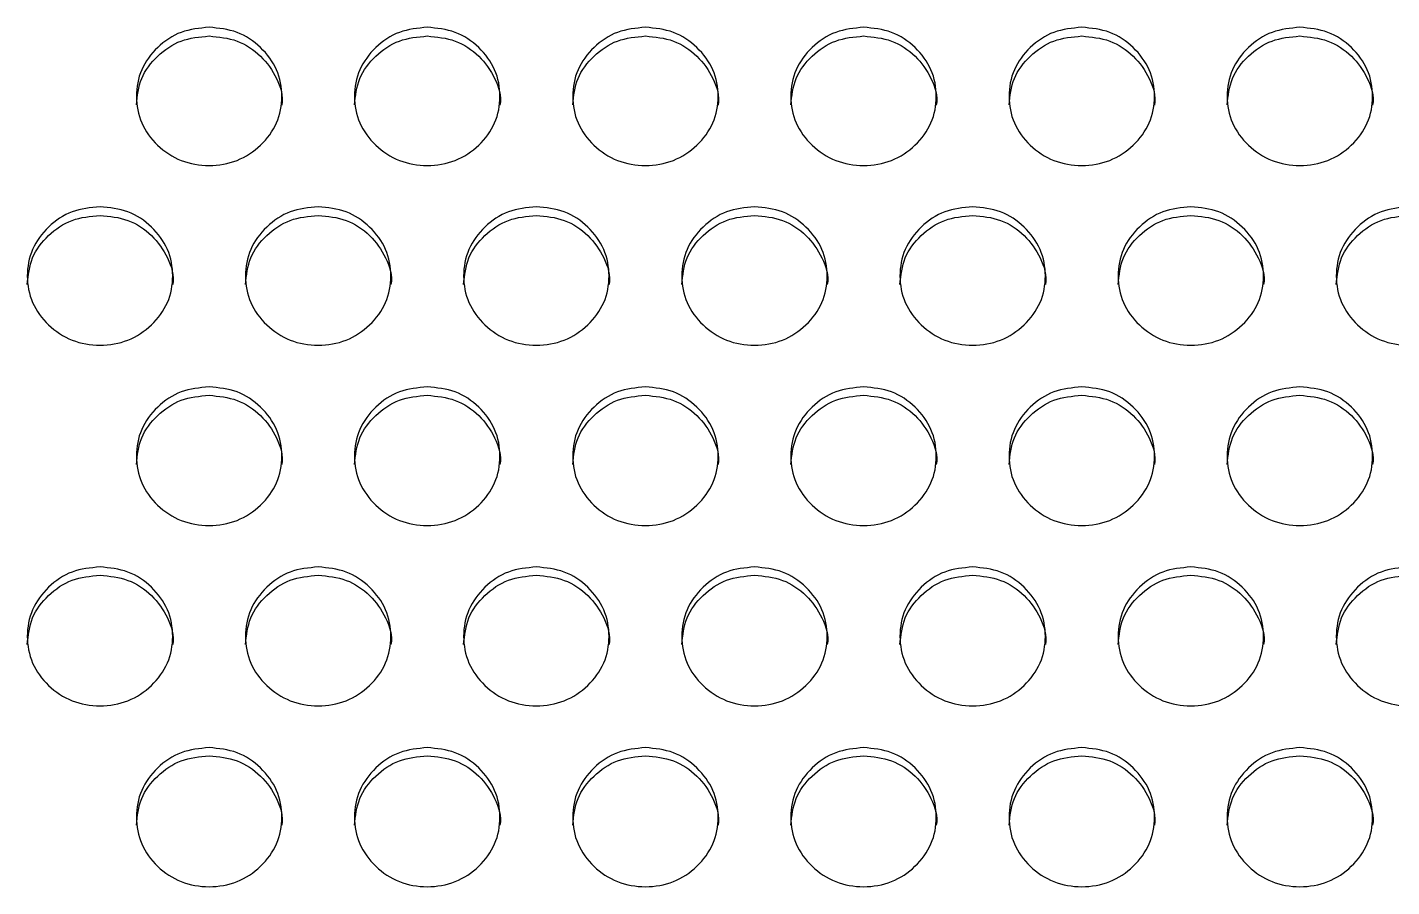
# Model space of a CAD drawing. Header units: millimetres. Extents: x 0.6 to 29.2, y 0.5 to 20.5.
# Drawn here: x 18.121 to 18.622, y 11.473 to 11.788 of the extents above; entities that cross this region are included whole.
import ezdxf

# ---------------------------------------------------------------- set-up
doc = ezdxf.new("R2010")
doc.units = ezdxf.units.MM

msp = doc.modelspace()

# ---------------------------------------------------------------- linework, layer by layer
for points, knots in [([(18.18802, 11.78833), (18.19153, 11.78799), (18.19855, 11.7873), (18.20731, 11.78129), (18.21344, 11.77303), (18.2153, 11.76303), (18.21344, 11.75304), (18.20731, 11.74472), (18.19855, 11.7389), (18.18802, 11.73713), (18.17748, 11.73889), (18.16872, 11.74472), (18.16259, 11.75304), (18.16073, 11.76303), (18.16259, 11.77304), (18.16872, 11.7813), (18.17748, 11.78732), (18.18451, 11.78799), (18.18802, 11.78833)], [0, 0, 0, 0, 0.062528, 0.12499, 0.187437, 0.249995, 0.312447, 0.375002, 0.437455, 0.500007, 0.562451, 0.625016, 0.687459, 0.75002, 0.81247, 0.875027, 0.937563, 1, 1, 1, 1]), ([(18.26802, 11.78833), (18.27153, 11.78799), (18.27855, 11.7873), (18.28731, 11.78129), (18.29344, 11.77303), (18.2953, 11.76303), (18.29344, 11.75304), (18.28731, 11.74472), (18.27855, 11.7389), (18.26802, 11.73713), (18.25748, 11.73889), (18.24872, 11.74472), (18.24259, 11.75304), (18.24073, 11.76303), (18.24259, 11.77304), (18.24872, 11.7813), (18.25748, 11.78732), (18.26451, 11.78799), (18.26802, 11.78833)], [0, 0, 0, 0, 0.062528, 0.12499, 0.187437, 0.249995, 0.312447, 0.375002, 0.437455, 0.500007, 0.562451, 0.625015, 0.687459, 0.75002, 0.81247, 0.875027, 0.937563, 1, 1, 1, 1]), ([(18.34802, 11.78833), (18.35153, 11.78799), (18.35855, 11.7873), (18.36731, 11.78129), (18.37344, 11.77303), (18.3753, 11.76303), (18.37344, 11.75304), (18.36731, 11.74472), (18.35855, 11.7389), (18.34802, 11.73713), (18.33748, 11.73889), (18.32872, 11.74472), (18.32259, 11.75304), (18.32073, 11.76303), (18.32259, 11.77304), (18.32872, 11.7813), (18.33748, 11.78732), (18.34451, 11.78799), (18.34802, 11.78833)], [0, 0, 0, 0, 0.062528, 0.12499, 0.187437, 0.249995, 0.312447, 0.375002, 0.437455, 0.500007, 0.562451, 0.625016, 0.687459, 0.75002, 0.81247, 0.875027, 0.937563, 1, 1, 1, 1]), ([(18.42802, 11.78833), (18.43153, 11.78799), (18.43855, 11.7873), (18.44731, 11.78129), (18.45344, 11.77303), (18.4553, 11.76303), (18.45344, 11.75304), (18.44731, 11.74472), (18.43855, 11.7389), (18.42802, 11.73713), (18.41748, 11.73889), (18.40872, 11.74472), (18.40259, 11.75304), (18.40073, 11.76303), (18.40259, 11.77304), (18.40872, 11.7813), (18.41748, 11.78732), (18.42451, 11.78799), (18.42802, 11.78833)], [0, 0, 0, 0, 0.0625284, 0.1249904, 0.1874371, 0.2499952, 0.3124467, 0.3750025, 0.4374553, 0.5000074, 0.5624514, 0.6250156, 0.6874595, 0.7500198, 0.8124704, 0.8750274, 0.9375631, 1, 1, 1, 1]), ([(18.50802, 11.78833), (18.51153, 11.78799), (18.51855, 11.7873), (18.52731, 11.78129), (18.53344, 11.77303), (18.5353, 11.76303), (18.53344, 11.75304), (18.52731, 11.74472), (18.51855, 11.7389), (18.50802, 11.73713), (18.49748, 11.73889), (18.48872, 11.74472), (18.48259, 11.75304), (18.48073, 11.76303), (18.48259, 11.77304), (18.48872, 11.7813), (18.49748, 11.78732), (18.50451, 11.78799), (18.50802, 11.78833)], [0, 0, 0, 0, 0.062528, 0.12499, 0.187437, 0.249995, 0.312447, 0.375002, 0.437455, 0.500007, 0.562451, 0.625016, 0.687459, 0.75002, 0.81247, 0.875027, 0.937563, 1, 1, 1, 1]), ([(18.58802, 11.78833), (18.59153, 11.78799), (18.59855, 11.7873), (18.60731, 11.78129), (18.61344, 11.77303), (18.6153, 11.76303), (18.61344, 11.75304), (18.60731, 11.74472), (18.59855, 11.7389), (18.58802, 11.73713), (18.57748, 11.73889), (18.56872, 11.74472), (18.56259, 11.75304), (18.56073, 11.76303), (18.56259, 11.77304), (18.56872, 11.7813), (18.57748, 11.78732), (18.58451, 11.78799), (18.58802, 11.78833)], [0, 0, 0, 0, 0.062528, 0.12499, 0.187437, 0.249995, 0.312447, 0.375002, 0.437455, 0.500007, 0.562451, 0.625015, 0.687459, 0.75002, 0.81247, 0.875027, 0.937563, 1, 1, 1, 1]), ([(18.16135, 11.75989), (18.16171, 11.76321), (18.16243, 11.76987), (18.16877, 11.77812), (18.17747, 11.78414), (18.1845, 11.78481), (18.18802, 11.78515)], [0, 0, 0, 0, 0.249419, 0.49974, 0.750042, 1, 1, 1, 1]), ([(18.18802, 11.78515), (18.19152, 11.7848), (18.19853, 11.78412), (18.20739, 11.77811), (18.21314, 11.76991), (18.21533, 11.7631), (18.21468, 11.75985), (18.21468, 11.75985)], [0, 0, 0, 0, 0.250093, 0.499869, 0.749514, 0.999555, 1, 1, 1, 1]), ([(18.24135, 11.75989), (18.24171, 11.76321), (18.24243, 11.76987), (18.24877, 11.77812), (18.25747, 11.78414), (18.2645, 11.78481), (18.26802, 11.78515)], [0, 0, 0, 0, 0.249419, 0.49974, 0.750042, 1, 1, 1, 1]), ([(18.26802, 11.78515), (18.27152, 11.7848), (18.27853, 11.78412), (18.28739, 11.77811), (18.29314, 11.76991), (18.29533, 11.7631), (18.29468, 11.75985), (18.29468, 11.75985)], [0, 0, 0, 0, 0.2500925, 0.4998692, 0.7495136, 0.9995551, 1, 1, 1, 1]), ([(18.32135, 11.75989), (18.32171, 11.76321), (18.32243, 11.76987), (18.32877, 11.77812), (18.33747, 11.78414), (18.3445, 11.78481), (18.34802, 11.78515)], [0, 0, 0, 0, 0.249419, 0.49974, 0.750042, 1, 1, 1, 1]), ([(18.34802, 11.78515), (18.35152, 11.7848), (18.35853, 11.78412), (18.36739, 11.77811), (18.37314, 11.76991), (18.37533, 11.7631), (18.37468, 11.75985), (18.37468, 11.75985)], [0, 0, 0, 0, 0.250093, 0.499869, 0.749514, 0.999555, 1, 1, 1, 1]), ([(18.40135, 11.75989), (18.40171, 11.76321), (18.40243, 11.76987), (18.40877, 11.77812), (18.41747, 11.78414), (18.4245, 11.78481), (18.42802, 11.78515)], [0, 0, 0, 0, 0.249419, 0.49974, 0.750041, 1, 1, 1, 1]), ([(18.42802, 11.78515), (18.43152, 11.7848), (18.43853, 11.78412), (18.44739, 11.77811), (18.45314, 11.76991), (18.45533, 11.7631), (18.45468, 11.75985), (18.45468, 11.75985)], [0, 0, 0, 0, 0.2500936, 0.4998697, 0.7495136, 0.9995551, 1, 1, 1, 1]), ([(18.48135, 11.75989), (18.48171, 11.76321), (18.48243, 11.76987), (18.48877, 11.77812), (18.49747, 11.78414), (18.5045, 11.78481), (18.50802, 11.78515)], [0, 0, 0, 0, 0.249419, 0.49974, 0.750042, 1, 1, 1, 1]), ([(18.50802, 11.78515), (18.51152, 11.7848), (18.51853, 11.78412), (18.52739, 11.77811), (18.53314, 11.76991), (18.53533, 11.7631), (18.53468, 11.75985), (18.53468, 11.75985)], [0, 0, 0, 0, 0.250092, 0.49987, 0.749514, 0.999555, 1, 1, 1, 1]), ([(18.56135, 11.75989), (18.56171, 11.76321), (18.56243, 11.76987), (18.56877, 11.77812), (18.57747, 11.78414), (18.5845, 11.78481), (18.58802, 11.78515)], [0, 0, 0, 0, 0.249419, 0.499741, 0.750042, 1, 1, 1, 1]), ([(18.58802, 11.78515), (18.59152, 11.7848), (18.59853, 11.78412), (18.60739, 11.77811), (18.61314, 11.76991), (18.61533, 11.7631), (18.61468, 11.75985), (18.61468, 11.75985)], [0, 0, 0, 0, 0.250093, 0.499869, 0.749513, 0.999555, 1, 1, 1, 1]), ([(18.14802, 11.72257), (18.15153, 11.72222), (18.15855, 11.72153), (18.16731, 11.71552), (18.17344, 11.70724), (18.1753, 11.69722), (18.17344, 11.68721), (18.16731, 11.67888), (18.15855, 11.67305), (18.14802, 11.67127), (18.13748, 11.67305), (18.12872, 11.67888), (18.12259, 11.68722), (18.12073, 11.69722), (18.12259, 11.70725), (18.12872, 11.71552), (18.13748, 11.72155), (18.14451, 11.72223), (18.14802, 11.72257)], [0, 0, 0, 0, 0.062528, 0.12499, 0.187437, 0.249996, 0.312448, 0.375003, 0.437456, 0.500008, 0.562452, 0.625015, 0.68746, 0.75002, 0.81247, 0.875028, 0.937563, 1, 1, 1, 1]), ([(18.12135, 11.69413), (18.12171, 11.69746), (18.12243, 11.70413), (18.12877, 11.71239), (18.13747, 11.71842), (18.1445, 11.7191), (18.14802, 11.71943)], [0, 0, 0, 0, 0.249419, 0.49974, 0.750041, 1, 1, 1, 1]), ([(18.14802, 11.71943), (18.15152, 11.71909), (18.15853, 11.7184), (18.16739, 11.71238), (18.17314, 11.70417), (18.17533, 11.69735), (18.17468, 11.6941), (18.17468, 11.69409)], [0, 0, 0, 0, 0.250094, 0.499869, 0.749515, 0.999556, 1, 1, 1, 1]), ([(18.22802, 11.72257), (18.23153, 11.72222), (18.23855, 11.72153), (18.24731, 11.71552), (18.25344, 11.70724), (18.2553, 11.69722), (18.25344, 11.68721), (18.24731, 11.67888), (18.23855, 11.67305), (18.22802, 11.67127), (18.21748, 11.67305), (18.20872, 11.67888), (18.20259, 11.68722), (18.20073, 11.69722), (18.20259, 11.70725), (18.20872, 11.71552), (18.21748, 11.72155), (18.22451, 11.72223), (18.22802, 11.72257)], [0, 0, 0, 0, 0.062528, 0.12499, 0.187437, 0.249996, 0.312448, 0.375003, 0.437456, 0.500008, 0.562452, 0.625015, 0.68746, 0.75002, 0.81247, 0.875028, 0.937563, 1, 1, 1, 1]), ([(18.20135, 11.69413), (18.20171, 11.69746), (18.20243, 11.70413), (18.20877, 11.71239), (18.21747, 11.71842), (18.2245, 11.7191), (18.22802, 11.71943)], [0, 0, 0, 0, 0.249419, 0.49974, 0.750041, 1, 1, 1, 1]), ([(18.22802, 11.71943), (18.23152, 11.71909), (18.23853, 11.7184), (18.24739, 11.71238), (18.25314, 11.70417), (18.25533, 11.69735), (18.25468, 11.6941), (18.25468, 11.69409)], [0, 0, 0, 0, 0.250094, 0.499869, 0.749515, 0.999556, 1, 1, 1, 1]), ([(18.30802, 11.72257), (18.31153, 11.72222), (18.31855, 11.72153), (18.32731, 11.71552), (18.33344, 11.70724), (18.3353, 11.69722), (18.33344, 11.68721), (18.32731, 11.67888), (18.31855, 11.67305), (18.30802, 11.67127), (18.29748, 11.67305), (18.28872, 11.67888), (18.28259, 11.68722), (18.28073, 11.69722), (18.28259, 11.70725), (18.28872, 11.71552), (18.29748, 11.72155), (18.30451, 11.72223), (18.30802, 11.72257)], [0, 0, 0, 0, 0.062528, 0.12499, 0.187437, 0.249996, 0.312448, 0.375003, 0.437456, 0.500008, 0.562452, 0.625015, 0.68746, 0.75002, 0.81247, 0.875028, 0.937563, 1, 1, 1, 1]), ([(18.28135, 11.69413), (18.28171, 11.69746), (18.28243, 11.70413), (18.28877, 11.71239), (18.29747, 11.71842), (18.3045, 11.7191), (18.30802, 11.71943)], [0, 0, 0, 0, 0.249419, 0.499739, 0.750041, 1, 1, 1, 1]), ([(18.30802, 11.71943), (18.31152, 11.71909), (18.31853, 11.7184), (18.32739, 11.71238), (18.33314, 11.70417), (18.33533, 11.69735), (18.33468, 11.6941), (18.33468, 11.69409)], [0, 0, 0, 0, 0.250094, 0.499869, 0.749515, 0.999556, 1, 1, 1, 1]), ([(18.38802, 11.72257), (18.39153, 11.72222), (18.39855, 11.72153), (18.40731, 11.71552), (18.41344, 11.70724), (18.4153, 11.69722), (18.41344, 11.68721), (18.40731, 11.67888), (18.39855, 11.67305), (18.38802, 11.67127), (18.37748, 11.67305), (18.36872, 11.67888), (18.36259, 11.68722), (18.36073, 11.69722), (18.36259, 11.70725), (18.36872, 11.71552), (18.37748, 11.72155), (18.38451, 11.72223), (18.38802, 11.72257)], [0, 0, 0, 0, 0.062528, 0.12499, 0.187437, 0.249996, 0.312448, 0.375003, 0.437456, 0.500008, 0.562452, 0.625015, 0.68746, 0.75002, 0.81247, 0.875028, 0.937563, 1, 1, 1, 1]), ([(18.36135, 11.69413), (18.36171, 11.69746), (18.36243, 11.70413), (18.36877, 11.71239), (18.37747, 11.71842), (18.3845, 11.7191), (18.38802, 11.71943)], [0, 0, 0, 0, 0.249419, 0.49974, 0.750041, 1, 1, 1, 1]), ([(18.38802, 11.71943), (18.39152, 11.71909), (18.39853, 11.7184), (18.40739, 11.71238), (18.41314, 11.70417), (18.41533, 11.69735), (18.41468, 11.6941), (18.41468, 11.69409)], [0, 0, 0, 0, 0.250094, 0.49987, 0.749515, 0.999556, 1, 1, 1, 1]), ([(18.46802, 11.72257), (18.47153, 11.72222), (18.47855, 11.72153), (18.48731, 11.71552), (18.49344, 11.70724), (18.4953, 11.69722), (18.49344, 11.68721), (18.48731, 11.67888), (18.47855, 11.67305), (18.46802, 11.67127), (18.45748, 11.67305), (18.44872, 11.67888), (18.44259, 11.68722), (18.44073, 11.69722), (18.44259, 11.70725), (18.44872, 11.71552), (18.45748, 11.72155), (18.46451, 11.72223), (18.46802, 11.72257)], [0, 0, 0, 0, 0.0625282, 0.1249899, 0.1874369, 0.2499957, 0.3124475, 0.3750032, 0.4374557, 0.5000075, 0.5624517, 0.6250151, 0.6874603, 0.7500202, 0.8124695, 0.8750276, 0.937563, 1, 1, 1, 1]), ([(18.44135, 11.69413), (18.44171, 11.69746), (18.44243, 11.70413), (18.44877, 11.71239), (18.45747, 11.71842), (18.4645, 11.7191), (18.46802, 11.71943)], [0, 0, 0, 0, 0.249419, 0.49974, 0.750041, 1, 1, 1, 1]), ([(18.46802, 11.71943), (18.47152, 11.71909), (18.47853, 11.7184), (18.48739, 11.71238), (18.49314, 11.70417), (18.49533, 11.69735), (18.49468, 11.6941), (18.49468, 11.69409)], [0, 0, 0, 0, 0.250094, 0.499869, 0.749515, 0.999556, 1, 1, 1, 1]), ([(18.54802, 11.72257), (18.55153, 11.72222), (18.55855, 11.72153), (18.56731, 11.71552), (18.57344, 11.70724), (18.5753, 11.69722), (18.57344, 11.68721), (18.56731, 11.67888), (18.55855, 11.67305), (18.54802, 11.67127), (18.53748, 11.67305), (18.52872, 11.67888), (18.52259, 11.68722), (18.52073, 11.69722), (18.52259, 11.70725), (18.52872, 11.71552), (18.53748, 11.72155), (18.54451, 11.72223), (18.54802, 11.72257)], [0, 0, 0, 0, 0.0625282, 0.1249899, 0.1874367, 0.2499956, 0.3124474, 0.3750032, 0.4374555, 0.5000076, 0.5624515, 0.6250149, 0.6874603, 0.7500201, 0.8124695, 0.8750274, 0.937563, 1, 1, 1, 1]), ([(18.52135, 11.69413), (18.52171, 11.69746), (18.52243, 11.70413), (18.52877, 11.71239), (18.53747, 11.71842), (18.5445, 11.7191), (18.54802, 11.71943)], [0, 0, 0, 0, 0.249419, 0.499739, 0.750041, 1, 1, 1, 1]), ([(18.54802, 11.71943), (18.55152, 11.71909), (18.55853, 11.7184), (18.56739, 11.71238), (18.57314, 11.70417), (18.57533, 11.69735), (18.57468, 11.6941), (18.57468, 11.69409)], [0, 0, 0, 0, 0.250094, 0.499869, 0.749515, 0.999556, 1, 1, 1, 1]), ([(18.62802, 11.72257), (18.63153, 11.72222), (18.63855, 11.72153), (18.64731, 11.71552), (18.65344, 11.70724), (18.6553, 11.69722), (18.65344, 11.68721), (18.64731, 11.67888), (18.63855, 11.67305), (18.62802, 11.67127), (18.61748, 11.67305), (18.60872, 11.67888), (18.60259, 11.68722), (18.60073, 11.69722), (18.60259, 11.70725), (18.60872, 11.71552), (18.61748, 11.72155), (18.62451, 11.72223), (18.62802, 11.72257)], [0, 0, 0, 0, 0.062528, 0.12499, 0.187437, 0.249996, 0.312448, 0.375003, 0.437456, 0.500008, 0.562452, 0.625015, 0.68746, 0.75002, 0.81247, 0.875028, 0.937563, 1, 1, 1, 1]), ([(18.60135, 11.69413), (18.60171, 11.69746), (18.60243, 11.70413), (18.60877, 11.71239), (18.61747, 11.71842), (18.6245, 11.7191), (18.62802, 11.71943)], [0, 0, 0, 0, 0.249419, 0.499739, 0.75004, 1, 1, 1, 1]), ([(18.18802, 11.65659), (18.19153, 11.65625), (18.19855, 11.65556), (18.20731, 11.64953), (18.21344, 11.64124), (18.2153, 11.63121), (18.21344, 11.62118), (18.20731, 11.61283), (18.19855, 11.60699), (18.18802, 11.60521), (18.17748, 11.60699), (18.16872, 11.61283), (18.16259, 11.62118), (18.16073, 11.6312), (18.16259, 11.64125), (18.16872, 11.64953), (18.17748, 11.65558), (18.18451, 11.65625), (18.18802, 11.65659)], [0, 0, 0, 0, 0.062528, 0.12499, 0.187437, 0.249996, 0.312448, 0.375003, 0.437456, 0.500008, 0.562451, 0.625016, 0.68746, 0.750019, 0.81247, 0.875028, 0.937563, 1, 1, 1, 1]), ([(18.16135, 11.62816), (18.16171, 11.6315), (18.16243, 11.63818), (18.16877, 11.64646), (18.17747, 11.6525), (18.1845, 11.65317), (18.18802, 11.65351)], [0, 0, 0, 0, 0.24942, 0.499741, 0.750042, 1, 1, 1, 1]), ([(18.18802, 11.65351), (18.19152, 11.65316), (18.19853, 11.65248), (18.20739, 11.64644), (18.21314, 11.63822), (18.21534, 11.63138), (18.21468, 11.62813), (18.21468, 11.62812)], [0, 0, 0, 0, 0.250093, 0.499869, 0.749516, 0.999557, 1, 1, 1, 1]), ([(18.26802, 11.65659), (18.27153, 11.65625), (18.27855, 11.65556), (18.28731, 11.64953), (18.29344, 11.64124), (18.2953, 11.63121), (18.29344, 11.62118), (18.28731, 11.61283), (18.27855, 11.60699), (18.26802, 11.60521), (18.25748, 11.60699), (18.24872, 11.61283), (18.24259, 11.62118), (18.24073, 11.6312), (18.24259, 11.64125), (18.24872, 11.64953), (18.25748, 11.65558), (18.26451, 11.65625), (18.26802, 11.65659)], [0, 0, 0, 0, 0.0625281, 0.1249902, 0.1874369, 0.2499957, 0.3124478, 0.3750029, 0.4374559, 0.5000077, 0.5624515, 0.6250155, 0.6874603, 0.7500191, 0.8124696, 0.8750275, 0.9375631, 1, 1, 1, 1]), ([(18.24135, 11.62816), (18.24171, 11.6315), (18.24243, 11.63818), (18.24877, 11.64646), (18.25747, 11.6525), (18.2645, 11.65317), (18.26802, 11.65351)], [0, 0, 0, 0, 0.24942, 0.499741, 0.750042, 1, 1, 1, 1]), ([(18.26802, 11.65351), (18.27152, 11.65316), (18.27853, 11.65248), (18.28739, 11.64644), (18.29314, 11.63822), (18.29534, 11.63138), (18.29468, 11.62813), (18.29468, 11.62812)], [0, 0, 0, 0, 0.2500929, 0.4998694, 0.7495156, 0.9995566, 1, 1, 1, 1]), ([(18.34802, 11.65659), (18.35153, 11.65625), (18.35855, 11.65556), (18.36731, 11.64953), (18.37344, 11.64124), (18.3753, 11.63121), (18.37344, 11.62118), (18.36731, 11.61283), (18.35855, 11.60699), (18.34802, 11.60521), (18.33748, 11.60699), (18.32872, 11.61283), (18.32259, 11.62118), (18.32073, 11.6312), (18.32259, 11.64125), (18.32872, 11.64953), (18.33748, 11.65558), (18.34451, 11.65625), (18.34802, 11.65659)], [0, 0, 0, 0, 0.062528, 0.12499, 0.187437, 0.249996, 0.312448, 0.375003, 0.437456, 0.500008, 0.562451, 0.625016, 0.68746, 0.750019, 0.81247, 0.875028, 0.937563, 1, 1, 1, 1]), ([(18.32135, 11.62816), (18.32171, 11.6315), (18.32243, 11.63818), (18.32877, 11.64646), (18.33747, 11.6525), (18.3445, 11.65317), (18.34802, 11.65351)], [0, 0, 0, 0, 0.24942, 0.499741, 0.750042, 1, 1, 1, 1]), ([(18.34802, 11.65351), (18.35152, 11.65316), (18.35853, 11.65248), (18.36739, 11.64644), (18.37314, 11.63822), (18.37534, 11.63138), (18.37468, 11.62813), (18.37468, 11.62812)], [0, 0, 0, 0, 0.250093, 0.499869, 0.749516, 0.999557, 1, 1, 1, 1]), ([(18.42802, 11.65659), (18.43153, 11.65625), (18.43855, 11.65556), (18.44731, 11.64953), (18.45344, 11.64124), (18.4553, 11.63121), (18.45344, 11.62118), (18.44731, 11.61283), (18.43855, 11.60699), (18.42802, 11.60521), (18.41748, 11.60699), (18.40872, 11.61283), (18.40259, 11.62118), (18.40073, 11.6312), (18.40259, 11.64125), (18.40872, 11.64953), (18.41748, 11.65558), (18.42451, 11.65625), (18.42802, 11.65659)], [0, 0, 0, 0, 0.062528, 0.12499, 0.187437, 0.249996, 0.312448, 0.375003, 0.437456, 0.500008, 0.562452, 0.625016, 0.68746, 0.750019, 0.81247, 0.875028, 0.937563, 1, 1, 1, 1]), ([(18.40135, 11.62816), (18.40171, 11.6315), (18.40243, 11.63818), (18.40877, 11.64646), (18.41747, 11.6525), (18.4245, 11.65317), (18.42802, 11.65351)], [0, 0, 0, 0, 0.2494198, 0.4997406, 0.7500416, 1, 1, 1, 1]), ([(18.42802, 11.65351), (18.43152, 11.65316), (18.43853, 11.65248), (18.44739, 11.64644), (18.45314, 11.63822), (18.45534, 11.63138), (18.45468, 11.62813), (18.45468, 11.62812)], [0, 0, 0, 0, 0.250094, 0.49987, 0.749516, 0.999557, 1, 1, 1, 1]), ([(18.50802, 11.65659), (18.51153, 11.65625), (18.51855, 11.65556), (18.52731, 11.64953), (18.53344, 11.64124), (18.5353, 11.63121), (18.53344, 11.62118), (18.52731, 11.61283), (18.51855, 11.60699), (18.50802, 11.60521), (18.49748, 11.60699), (18.48872, 11.61283), (18.48259, 11.62118), (18.48073, 11.6312), (18.48259, 11.64125), (18.48872, 11.64953), (18.49748, 11.65558), (18.50451, 11.65625), (18.50802, 11.65659)], [0, 0, 0, 0, 0.062528, 0.12499, 0.187437, 0.249996, 0.312448, 0.375003, 0.437456, 0.500008, 0.562452, 0.625016, 0.68746, 0.750019, 0.81247, 0.875028, 0.937563, 1, 1, 1, 1]), ([(18.48135, 11.62816), (18.48171, 11.6315), (18.48243, 11.63818), (18.48877, 11.64646), (18.49747, 11.6525), (18.5045, 11.65317), (18.50802, 11.65351)], [0, 0, 0, 0, 0.24942, 0.499741, 0.750042, 1, 1, 1, 1]), ([(18.50802, 11.65351), (18.51152, 11.65316), (18.51853, 11.65248), (18.52739, 11.64644), (18.53314, 11.63822), (18.53534, 11.63138), (18.53468, 11.62813), (18.53468, 11.62812)], [0, 0, 0, 0, 0.250093, 0.49987, 0.749516, 0.999557, 1, 1, 1, 1]), ([(18.58802, 11.65659), (18.59153, 11.65625), (18.59855, 11.65556), (18.60731, 11.64953), (18.61344, 11.64124), (18.6153, 11.63121), (18.61344, 11.62118), (18.60731, 11.61283), (18.59855, 11.60699), (18.58802, 11.60521), (18.57748, 11.60699), (18.56872, 11.61283), (18.56259, 11.62118), (18.56073, 11.6312), (18.56259, 11.64125), (18.56872, 11.64953), (18.57748, 11.65558), (18.58451, 11.65625), (18.58802, 11.65659)], [0, 0, 0, 0, 0.0625281, 0.12499, 0.1874369, 0.2499957, 0.3124478, 0.3750029, 0.4374559, 0.5000076, 0.5624514, 0.6250155, 0.6874601, 0.750019, 0.8124695, 0.8750275, 0.9375631, 1, 1, 1, 1]), ([(18.56135, 11.62816), (18.56171, 11.6315), (18.56243, 11.63818), (18.56877, 11.64646), (18.57747, 11.6525), (18.5845, 11.65317), (18.58802, 11.65351)], [0, 0, 0, 0, 0.2494197, 0.4997409, 0.7500418, 1, 1, 1, 1]), ([(18.58802, 11.65351), (18.59152, 11.65316), (18.59853, 11.65248), (18.60739, 11.64644), (18.61314, 11.63822), (18.61534, 11.63138), (18.61468, 11.62813), (18.61468, 11.62812)], [0, 0, 0, 0, 0.250093, 0.499869, 0.749515, 0.999557, 1, 1, 1, 1]), ([(18.14802, 11.5906), (18.15153, 11.59026), (18.15855, 11.58957), (18.16731, 11.58353), (18.17344, 11.57523), (18.1753, 11.56518), (18.17344, 11.55513), (18.16731, 11.54677), (18.15855, 11.54092), (18.14802, 11.53914), (18.13748, 11.54092), (18.12872, 11.54677), (18.12259, 11.55514), (18.12073, 11.56517), (18.12259, 11.57523), (18.12872, 11.58353), (18.13748, 11.58959), (18.14451, 11.59027), (18.14802, 11.5906)], [0, 0, 0, 0, 0.0625282, 0.1249904, 0.1874375, 0.2499955, 0.3124473, 0.3750031, 0.4374557, 0.5000077, 0.5624516, 0.6250153, 0.6874597, 0.7500192, 0.8124694, 0.8750274, 0.937563, 1, 1, 1, 1]), ([(18.22802, 11.5906), (18.23153, 11.59026), (18.23855, 11.58957), (18.24731, 11.58353), (18.25344, 11.57523), (18.2553, 11.56518), (18.25344, 11.55513), (18.24731, 11.54677), (18.23855, 11.54092), (18.22802, 11.53914), (18.21748, 11.54092), (18.20872, 11.54677), (18.20259, 11.55514), (18.20073, 11.56517), (18.20259, 11.57523), (18.20872, 11.58353), (18.21748, 11.58959), (18.22451, 11.59027), (18.22802, 11.5906)], [0, 0, 0, 0, 0.062528, 0.12499, 0.187437, 0.249995, 0.312447, 0.375003, 0.437456, 0.500008, 0.562452, 0.625015, 0.68746, 0.750019, 0.812469, 0.875027, 0.937563, 1, 1, 1, 1]), ([(18.30802, 11.5906), (18.31153, 11.59026), (18.31855, 11.58957), (18.32731, 11.58353), (18.33344, 11.57523), (18.3353, 11.56518), (18.33344, 11.55513), (18.32731, 11.54677), (18.31855, 11.54092), (18.30802, 11.53914), (18.29748, 11.54092), (18.28872, 11.54677), (18.28259, 11.55514), (18.28073, 11.56517), (18.28259, 11.57523), (18.28872, 11.58353), (18.29748, 11.58959), (18.30451, 11.59027), (18.30802, 11.5906)], [0, 0, 0, 0, 0.062528, 0.12499, 0.187437, 0.249995, 0.312447, 0.375003, 0.437456, 0.500008, 0.562452, 0.625015, 0.68746, 0.750019, 0.812469, 0.875027, 0.937563, 1, 1, 1, 1]), ([(18.38802, 11.5906), (18.39153, 11.59026), (18.39855, 11.58957), (18.40731, 11.58353), (18.41344, 11.57523), (18.4153, 11.56518), (18.41344, 11.55513), (18.40731, 11.54677), (18.39855, 11.54092), (18.38802, 11.53914), (18.37748, 11.54092), (18.36872, 11.54677), (18.36259, 11.55514), (18.36073, 11.56517), (18.36259, 11.57523), (18.36872, 11.58353), (18.37748, 11.58959), (18.38451, 11.59027), (18.38802, 11.5906)], [0, 0, 0, 0, 0.0625281, 0.1249905, 0.1874374, 0.2499955, 0.3124473, 0.375003, 0.4374558, 0.5000076, 0.5624515, 0.6250154, 0.6874597, 0.7500192, 0.8124693, 0.8750274, 0.937563, 1, 1, 1, 1]), ([(18.46802, 11.5906), (18.47153, 11.59026), (18.47855, 11.58957), (18.48731, 11.58353), (18.49344, 11.57523), (18.4953, 11.56518), (18.49344, 11.55513), (18.48731, 11.54677), (18.47855, 11.54092), (18.46802, 11.53914), (18.45748, 11.54092), (18.44872, 11.54677), (18.44259, 11.55514), (18.44073, 11.56517), (18.44259, 11.57523), (18.44872, 11.58353), (18.45748, 11.58959), (18.46451, 11.59027), (18.46802, 11.5906)], [0, 0, 0, 0, 0.062528, 0.12499, 0.187437, 0.249995, 0.312447, 0.375003, 0.437456, 0.500007, 0.562452, 0.625015, 0.68746, 0.750019, 0.812469, 0.875027, 0.937563, 1, 1, 1, 1]), ([(18.54802, 11.5906), (18.55153, 11.59026), (18.55855, 11.58957), (18.56731, 11.58353), (18.57344, 11.57523), (18.5753, 11.56518), (18.57344, 11.55513), (18.56731, 11.54677), (18.55855, 11.54092), (18.54802, 11.53914), (18.53748, 11.54092), (18.52872, 11.54677), (18.52259, 11.55514), (18.52073, 11.56517), (18.52259, 11.57523), (18.52872, 11.58353), (18.53748, 11.58959), (18.54451, 11.59027), (18.54802, 11.5906)], [0, 0, 0, 0, 0.062528, 0.12499, 0.187437, 0.249995, 0.312447, 0.375003, 0.437455, 0.500008, 0.562451, 0.625015, 0.68746, 0.750019, 0.812469, 0.875027, 0.937563, 1, 1, 1, 1]), ([(18.62802, 11.5906), (18.63153, 11.59026), (18.63855, 11.58957), (18.64731, 11.58353), (18.65344, 11.57523), (18.6553, 11.56518), (18.65344, 11.55513), (18.64731, 11.54677), (18.63855, 11.54092), (18.62802, 11.53914), (18.61748, 11.54092), (18.60872, 11.54677), (18.60259, 11.55514), (18.60073, 11.56517), (18.60259, 11.57523), (18.60872, 11.58353), (18.61748, 11.58959), (18.62451, 11.59027), (18.62802, 11.5906)], [0, 0, 0, 0, 0.062528, 0.12499, 0.187437, 0.249996, 0.312447, 0.375003, 0.437456, 0.500008, 0.562452, 0.625015, 0.68746, 0.750019, 0.812469, 0.875027, 0.937563, 1, 1, 1, 1]), ([(18.12135, 11.56218), (18.12171, 11.56552), (18.12243, 11.57222), (18.12877, 11.58051), (18.13747, 11.58656), (18.1445, 11.58723), (18.14802, 11.58757)], [0, 0, 0, 0, 0.249419, 0.499738, 0.75004, 1, 1, 1, 1]), ([(18.14802, 11.58757), (18.15152, 11.58723), (18.15853, 11.58654), (18.16739, 11.58049), (18.17314, 11.57225), (18.17534, 11.56541), (18.17468, 11.56215), (18.17468, 11.56214)], [0, 0, 0, 0, 0.250093, 0.499871, 0.749514, 0.999557, 1, 1, 1, 1]), ([(18.20135, 11.56218), (18.20171, 11.56552), (18.20243, 11.57222), (18.20877, 11.58051), (18.21747, 11.58656), (18.2245, 11.58723), (18.22802, 11.58757)], [0, 0, 0, 0, 0.249419, 0.499738, 0.75004, 1, 1, 1, 1]), ([(18.22802, 11.58757), (18.23152, 11.58723), (18.23853, 11.58654), (18.24739, 11.58049), (18.25314, 11.57225), (18.25533, 11.56541), (18.25468, 11.56215), (18.25468, 11.56214)], [0, 0, 0, 0, 0.250094, 0.499871, 0.749514, 0.999557, 1, 1, 1, 1]), ([(18.28135, 11.56218), (18.28171, 11.56552), (18.28243, 11.57222), (18.28877, 11.58051), (18.29747, 11.58656), (18.3045, 11.58723), (18.30802, 11.58757)], [0, 0, 0, 0, 0.249419, 0.499738, 0.75004, 1, 1, 1, 1]), ([(18.30802, 11.58757), (18.31152, 11.58723), (18.31853, 11.58654), (18.32739, 11.58049), (18.33314, 11.57225), (18.33534, 11.56541), (18.33468, 11.56215), (18.33468, 11.56214)], [0, 0, 0, 0, 0.250093, 0.499871, 0.749514, 0.999557, 1, 1, 1, 1]), ([(18.36135, 11.56218), (18.36171, 11.56552), (18.36243, 11.57222), (18.36877, 11.58051), (18.37747, 11.58656), (18.3845, 11.58723), (18.38802, 11.58757)], [0, 0, 0, 0, 0.249419, 0.499738, 0.75004, 1, 1, 1, 1]), ([(18.38802, 11.58757), (18.39152, 11.58723), (18.39853, 11.58654), (18.40739, 11.58049), (18.41314, 11.57225), (18.41534, 11.56541), (18.41468, 11.56215), (18.41468, 11.56214)], [0, 0, 0, 0, 0.250093, 0.499871, 0.749514, 0.999557, 1, 1, 1, 1]), ([(18.44135, 11.56218), (18.44171, 11.56552), (18.44243, 11.57222), (18.44877, 11.58051), (18.45747, 11.58656), (18.4645, 11.58723), (18.46802, 11.58757)], [0, 0, 0, 0, 0.249419, 0.499738, 0.75004, 1, 1, 1, 1]), ([(18.46802, 11.58757), (18.47152, 11.58723), (18.47853, 11.58654), (18.48739, 11.58049), (18.49314, 11.57225), (18.49533, 11.56541), (18.49468, 11.56215), (18.49468, 11.56214)], [0, 0, 0, 0, 0.250093, 0.49987, 0.749514, 0.999558, 1, 1, 1, 1]), ([(18.52135, 11.56218), (18.52171, 11.56552), (18.52243, 11.57222), (18.52877, 11.58051), (18.53747, 11.58656), (18.5445, 11.58723), (18.54802, 11.58757)], [0, 0, 0, 0, 0.249419, 0.499737, 0.75004, 1, 1, 1, 1]), ([(18.54802, 11.58757), (18.55152, 11.58723), (18.55853, 11.58654), (18.56739, 11.58049), (18.57314, 11.57225), (18.57534, 11.56541), (18.57468, 11.56215), (18.57468, 11.56214)], [0, 0, 0, 0, 0.2500934, 0.4998704, 0.7495137, 0.9995573, 1, 1, 1, 1]), ([(18.60135, 11.56218), (18.60171, 11.56552), (18.60243, 11.57222), (18.60877, 11.58051), (18.61747, 11.58656), (18.6245, 11.58723), (18.62802, 11.58757)], [0, 0, 0, 0, 0.249419, 0.499738, 0.75004, 1, 1, 1, 1]), ([(18.18802, 11.52441), (18.19153, 11.52406), (18.19855, 11.52337), (18.20731, 11.51733), (18.21344, 11.50901), (18.2153, 11.49894), (18.21344, 11.48888), (18.20731, 11.48051), (18.19855, 11.47464), (18.18802, 11.47286), (18.17748, 11.47464), (18.16872, 11.4805), (18.16259, 11.48888), (18.16073, 11.49894), (18.16259, 11.50901), (18.16872, 11.51733), (18.17748, 11.52339), (18.18451, 11.52407), (18.18802, 11.52441)], [0, 0, 0, 0, 0.062528, 0.12499, 0.187437, 0.249996, 0.312448, 0.375003, 0.437456, 0.500008, 0.562451, 0.625015, 0.68746, 0.75002, 0.812469, 0.875028, 0.937563, 1, 1, 1, 1]), ([(18.26802, 11.52441), (18.27153, 11.52406), (18.27855, 11.52337), (18.28731, 11.51733), (18.29344, 11.50901), (18.2953, 11.49894), (18.29344, 11.48888), (18.28731, 11.48051), (18.27855, 11.47464), (18.26802, 11.47286), (18.25748, 11.47464), (18.24872, 11.4805), (18.24259, 11.48888), (18.24073, 11.49894), (18.24259, 11.50901), (18.24872, 11.51733), (18.25748, 11.52339), (18.26451, 11.52407), (18.26802, 11.52441)], [0, 0, 0, 0, 0.062528, 0.12499, 0.187437, 0.249996, 0.312448, 0.375003, 0.437456, 0.500008, 0.562452, 0.625015, 0.68746, 0.75002, 0.812469, 0.875028, 0.937563, 1, 1, 1, 1]), ([(18.34802, 11.52441), (18.35153, 11.52406), (18.35855, 11.52337), (18.36731, 11.51733), (18.37344, 11.50901), (18.3753, 11.49894), (18.37344, 11.48888), (18.36731, 11.48051), (18.35855, 11.47464), (18.34802, 11.47286), (18.33748, 11.47464), (18.32872, 11.4805), (18.32259, 11.48888), (18.32073, 11.49894), (18.32259, 11.50901), (18.32872, 11.51733), (18.33748, 11.52339), (18.34451, 11.52407), (18.34802, 11.52441)], [0, 0, 0, 0, 0.062528, 0.12499, 0.187437, 0.249996, 0.312448, 0.375003, 0.437456, 0.500008, 0.562452, 0.625015, 0.68746, 0.75002, 0.812469, 0.875028, 0.937563, 1, 1, 1, 1]), ([(18.42802, 11.52441), (18.43153, 11.52406), (18.43855, 11.52337), (18.44731, 11.51733), (18.45344, 11.50901), (18.4553, 11.49894), (18.45344, 11.48888), (18.44731, 11.48051), (18.43855, 11.47464), (18.42802, 11.47286), (18.41748, 11.47464), (18.40872, 11.4805), (18.40259, 11.48888), (18.40073, 11.49894), (18.40259, 11.50901), (18.40872, 11.51733), (18.41748, 11.52339), (18.42451, 11.52407), (18.42802, 11.52441)], [0, 0, 0, 0, 0.062529, 0.12499, 0.187437, 0.249996, 0.312448, 0.375003, 0.437455, 0.500008, 0.562452, 0.625015, 0.68746, 0.75002, 0.812469, 0.875028, 0.937563, 1, 1, 1, 1]), ([(18.50802, 11.52441), (18.51153, 11.52406), (18.51855, 11.52337), (18.52731, 11.51733), (18.53344, 11.50901), (18.5353, 11.49894), (18.53344, 11.48888), (18.52731, 11.48051), (18.51855, 11.47464), (18.50802, 11.47286), (18.49748, 11.47464), (18.48872, 11.4805), (18.48259, 11.48888), (18.48073, 11.49894), (18.48259, 11.50901), (18.48872, 11.51733), (18.49748, 11.52339), (18.50451, 11.52407), (18.50802, 11.52441)], [0, 0, 0, 0, 0.062528, 0.12499, 0.187437, 0.249996, 0.312448, 0.375003, 0.437456, 0.500008, 0.562452, 0.625015, 0.68746, 0.75002, 0.812469, 0.875028, 0.937563, 1, 1, 1, 1]), ([(18.58802, 11.52441), (18.59153, 11.52406), (18.59855, 11.52337), (18.60731, 11.51733), (18.61344, 11.50901), (18.6153, 11.49894), (18.61344, 11.48888), (18.60731, 11.48051), (18.59855, 11.47464), (18.58802, 11.47286), (18.57748, 11.47464), (18.56872, 11.4805), (18.56259, 11.48888), (18.56073, 11.49894), (18.56259, 11.50901), (18.56872, 11.51733), (18.57748, 11.52339), (18.58451, 11.52407), (18.58802, 11.52441)], [0, 0, 0, 0, 0.062528, 0.12499, 0.187437, 0.249996, 0.312448, 0.375003, 0.437456, 0.500007, 0.562451, 0.625015, 0.68746, 0.750019, 0.812469, 0.875028, 0.937563, 1, 1, 1, 1]), ([(18.16135, 11.496), (18.16171, 11.49934), (18.16243, 11.50605), (18.16877, 11.51435), (18.17747, 11.52041), (18.1845, 11.52109), (18.18802, 11.52142)], [0, 0, 0, 0, 0.249423, 0.499741, 0.750042, 1, 1, 1, 1]), ([(18.18802, 11.52142), (18.19152, 11.52108), (18.19853, 11.52039), (18.20739, 11.51434), (18.21314, 11.50608), (18.21533, 11.49922), (18.21468, 11.49596), (18.21468, 11.49595)], [0, 0, 0, 0, 0.2500927, 0.4998683, 0.7495124, 0.9995528, 1, 1, 1, 1]), ([(18.24135, 11.496), (18.24171, 11.49934), (18.24243, 11.50605), (18.24877, 11.51435), (18.25747, 11.52041), (18.2645, 11.52109), (18.26802, 11.52142)], [0, 0, 0, 0, 0.249423, 0.499741, 0.750042, 1, 1, 1, 1]), ([(18.26802, 11.52142), (18.27152, 11.52108), (18.27853, 11.52039), (18.28739, 11.51434), (18.29314, 11.50608), (18.29533, 11.49922), (18.29468, 11.49596), (18.29468, 11.49595)], [0, 0, 0, 0, 0.2500921, 0.4998683, 0.7495125, 0.9995528, 1, 1, 1, 1]), ([(18.32135, 11.496), (18.32171, 11.49934), (18.32243, 11.50605), (18.32877, 11.51435), (18.33747, 11.52041), (18.3445, 11.52109), (18.34802, 11.52142)], [0, 0, 0, 0, 0.249423, 0.499741, 0.750042, 1, 1, 1, 1]), ([(18.34802, 11.52142), (18.35152, 11.52108), (18.35853, 11.52039), (18.36739, 11.51434), (18.37314, 11.50608), (18.37533, 11.49922), (18.37468, 11.49596), (18.37468, 11.49595)], [0, 0, 0, 0, 0.2500926, 0.4998683, 0.7495127, 0.9995528, 1, 1, 1, 1]), ([(18.40135, 11.496), (18.40171, 11.49934), (18.40243, 11.50605), (18.40877, 11.51435), (18.41747, 11.52041), (18.4245, 11.52109), (18.42802, 11.52142)], [0, 0, 0, 0, 0.249423, 0.499741, 0.750042, 1, 1, 1, 1]), ([(18.42802, 11.52142), (18.43152, 11.52108), (18.43853, 11.52039), (18.44739, 11.51434), (18.45314, 11.50608), (18.45533, 11.49922), (18.45468, 11.49596), (18.45468, 11.49595)], [0, 0, 0, 0, 0.250093, 0.499869, 0.749512, 0.999553, 1, 1, 1, 1]), ([(18.48135, 11.496), (18.48171, 11.49934), (18.48243, 11.50605), (18.48877, 11.51435), (18.49747, 11.52041), (18.5045, 11.52109), (18.50802, 11.52142)], [0, 0, 0, 0, 0.249423, 0.499741, 0.750042, 1, 1, 1, 1]), ([(18.50802, 11.52142), (18.51152, 11.52108), (18.51853, 11.52039), (18.52739, 11.51434), (18.53314, 11.50608), (18.53533, 11.49922), (18.53468, 11.49596), (18.53468, 11.49595)], [0, 0, 0, 0, 0.250092, 0.499869, 0.749512, 0.999553, 1, 1, 1, 1]), ([(18.56135, 11.496), (18.56171, 11.49934), (18.56243, 11.50605), (18.56877, 11.51435), (18.57747, 11.52041), (18.5845, 11.52109), (18.58802, 11.52142)], [0, 0, 0, 0, 0.249422, 0.499741, 0.750042, 1, 1, 1, 1]), ([(18.58802, 11.52142), (18.59152, 11.52108), (18.59853, 11.52039), (18.60739, 11.51434), (18.61314, 11.50608), (18.61533, 11.49922), (18.61468, 11.49596), (18.61468, 11.49595)], [0, 0, 0, 0, 0.250092, 0.499868, 0.749512, 0.999553, 1, 1, 1, 1])]:
    msp.add_open_spline(points, degree=3, knots=knots)

doc.saveas('drawing.dxf')
